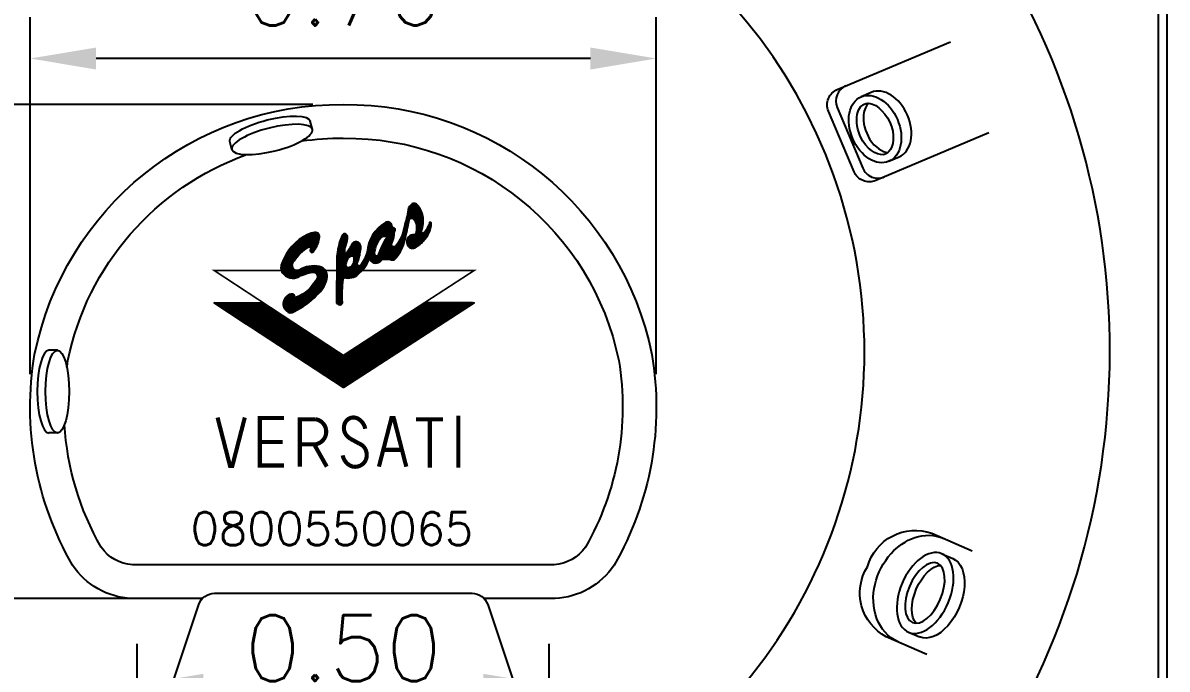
# Model space of a CAD drawing. Extents: x 2.92 to 5.63, y 0.15 to 4.3.
# Drawn here: x 3.916 to 5.305, y 2.442 to 3.227 of the extents above; entities that cross this region are included whole.
import ezdxf

# ---------------------------------------------------------------- set-up
doc = ezdxf.new("R2010")
doc.units = 0
doc.header["$MEASUREMENT"] = 0
doc.layers.get('0').update_dxf_attribs({"linetype": 'CONTINUOUS'})
doc.layers.get('DEFPOINTS').update_dxf_attribs({"linetype": 'CONTINUOUS'})
for name, color, linetype in [('COTAS', 1, 'CONTINUOUS'), ('LOGO', 7, 'CONTINUOUS'), ('SPA-ITAPARICA', 7, 'CONTINUOUS')]:
    doc.layers.add(name, color=color, linetype=linetype)
doc.styles.add('COTA', font='ROMANS.SHX', dxfattribs={"height": 0.08})
doc.dimstyles.new('COTA', dxfattribs={"dimtxt": 0.04, "dimasz": 0.08, "dimexe": 0.05, "dimexo": 0.04, "dimgap": 0.04, "dimtad": 1, "dimzin": 0, "dimtxsty": 'COTA', "dimcen": 0.05, "dimclrd": 256, "dimclre": 256, "dimclrt": 7, "dimaunit": 1, "dimazin": 3, "dimtfac": 1, "dimtix": 1, "dimtofl": 0, "dimtmove": 0, "dimatfit": 3, "dimtolj": 1, "dimtzin": 0})

# ---------------------------------------------------------------- blocks, each defined once
blk = doc.blocks.new('*D4')
at = {"linetype": 'BYBLOCK'}
for p, q in [((152.3097, 147.3137), (152.3097, 147.7472)), ((153.0697, 147.3137), (153.0697, 147.7472)), ((152.9897, 147.6972), (152.3897, 147.6972))]:
    blk.add_line(p, q, dxfattribs=at)
for points in [[(152.3897, 147.7105), (152.3897, 147.6838), (152.3097, 147.6972)], [(152.9897, 147.7105), (152.9897, 147.6838), (153.0697, 147.6972)]]:
    blk.add_solid(points, dxfattribs=at)
at = {"layer": 'DEFPOINTS', "color": 0, "linetype": 'BYBLOCK'}
for p in [(152.3097, 147.6972), (152.3097, 147.2737), (153.0697, 147.2737)]:
    blk.add_point(p, dxfattribs=at)
at = {"color": 7, "linetype": 'BYBLOCK', "insert": (152.6897, 147.7772), "char_height": 0.08, "attachment_point": 5, "style": 'COTA'}
blk.add_mtext('\\A1;0.76', dxfattribs=at)
blk = doc.blocks.new('*D3')
at = {"linetype": 'BYBLOCK'}
for p, q in [((152.6529, 147.6414), (152.1886, 147.6414)), ((152.2386, 147.1213), (152.2386, 147.5614)), ((152.4787, 147.0413), (152.1886, 147.0413))]:
    blk.add_line(p, q, dxfattribs=at)
for points in [[(152.2253, 147.5614), (152.2519, 147.5614), (152.2386, 147.6414)], [(152.2253, 147.1213), (152.2519, 147.1213), (152.2386, 147.0413)]]:
    blk.add_solid(points, dxfattribs=at)
at = {"layer": 'DEFPOINTS', "color": 0, "linetype": 'BYBLOCK'}
for p in [(152.2386, 147.6414), (152.6929, 147.6414), (152.5187, 147.0413)]:
    blk.add_point(p, dxfattribs=at)
at = {"color": 7, "linetype": 'BYBLOCK', "insert": (152.1586, 147.3413), "char_height": 0.08, "attachment_point": 5, "rotation": 90, "style": 'COTA'}
blk.add_mtext('\\A1;0.60', dxfattribs=at)
blk = doc.blocks.new('*D1')
at = {"linetype": 'BYBLOCK'}
for p, q in [((152.4397, 146.8372), (152.4397, 146.9865)), ((152.9397, 146.8372), (152.9397, 146.9865)), ((152.5197, 146.9365), (152.5597, 146.9365)), ((152.8597, 146.9365), (152.8197, 146.9365))]:
    blk.add_line(p, q, dxfattribs=at)
for points in [[(152.5197, 146.9499), (152.5197, 146.9232), (152.4397, 146.9365)], [(152.8597, 146.9499), (152.8597, 146.9232), (152.9397, 146.9365)]]:
    blk.add_solid(points, dxfattribs=at)
at = {"layer": 'DEFPOINTS', "color": 0, "linetype": 'BYBLOCK'}
for p in [(152.9397, 146.9365), (152.4397, 146.7972), (152.9397, 146.7972)]:
    blk.add_point(p, dxfattribs=at)
at = {"color": 7, "linetype": 'BYBLOCK', "insert": (152.6897, 146.9811), "char_height": 0.08, "attachment_point": 5, "style": 'COTA'}
blk.add_mtext('\\A1;0.50', dxfattribs=at)
blk = doc.blocks.new('LOGO-SPA')
at = {"layer": 'LOGO'}
for p, q in [((0.0827, 0.3477), (0.0977, 0.3477)), ((0.0829, 0.3487), (0.0972, 0.3487)), ((0.0832, 0.3497), (0.0965, 0.3497)), ((0.0837, 0.3507), (0.0959, 0.3507)), ((0.0843, 0.3517), (0.0952, 0.3517)), ((0.0851, 0.3527), (0.0946, 0.3527)), ((0.0862, 0.3537), (0.0938, 0.3537)), ((0.0877, 0.3547), (0.0925, 0.3547)), ((0.0799, 0.3337), (0.0837, 0.3337)), ((0.0801, 0.3347), (0.0838, 0.3347)), ((0.0804, 0.3357), (0.0841, 0.3357)), ((0.0806, 0.3367), (0.0847, 0.3367)), ((0.0808, 0.3377), (0.1009, 0.3377)), ((0.081, 0.3387), (0.1008, 0.3387)), ((0.0813, 0.3397), (0.1006, 0.3397)), ((0.0815, 0.3407), (0.1004, 0.3407)), ((0.0817, 0.3417), (0.1001, 0.3417)), ((0.0818, 0.3427), (0.0998, 0.3427)), ((0.082, 0.3437), (0.0995, 0.3437)), ((0.0822, 0.3447), (0.0991, 0.3447)), ((0.0824, 0.3457), (0.0987, 0.3457)), ((0.0825, 0.3467), (0.0982, 0.3467)), ((0.0893, 0.3367), (0.101, 0.3367)), ((0.09, 0.3357), (0.101, 0.3357)), ((0.0907, 0.3347), (0.101, 0.3347)), ((0.0912, 0.3337), (0.101, 0.3337)), ((0.0414, 0.3197), (0.066, 0.3197)), ((0.0422, 0.3207), (0.0661, 0.3207)), ((0.0429, 0.3217), (0.0662, 0.3217)), ((0.0438, 0.3227), (0.0668, 0.3227)), ((0.0447, 0.3237), (0.0669, 0.3237)), ((0.0456, 0.3247), (0.0666, 0.3247)), ((0.0466, 0.3257), (0.0655, 0.3257)), ((0.0477, 0.3267), (0.0632, 0.3267)), ((0.0488, 0.3277), (0.0632, 0.3277)), ((0.05, 0.3287), (0.063, 0.3287)), ((0.0513, 0.3297), (0.0627, 0.3297)), ((0.0527, 0.3307), (0.0621, 0.3307)), ((0.0543, 0.3317), (0.0612, 0.3317)), ((0.0562, 0.3327), (0.0594, 0.3327)), ((0.0762, 0.3197), (0.0807, 0.3197)), ((0.0765, 0.3207), (0.0809, 0.3207)), ((0.0768, 0.3217), (0.0812, 0.3217)), ((0.0771, 0.3227), (0.0814, 0.3227)), ((0.0773, 0.3237), (0.0816, 0.3237)), ((0.0776, 0.3247), (0.0818, 0.3247)), ((0.0778, 0.3257), (0.082, 0.3257)), ((0.078, 0.3267), (0.0822, 0.3267)), ((0.0781, 0.3277), (0.0824, 0.3277)), ((0.0784, 0.3287), (0.0826, 0.3287)), ((0.0787, 0.3297), (0.0828, 0.3297)), ((0.079, 0.3307), (0.083, 0.3307)), ((0.0793, 0.3317), (0.0832, 0.3317)), ((0.0796, 0.3327), (0.0834, 0.3327)), ((0.0917, 0.3327), (0.1009, 0.3327)), ((0.092, 0.3317), (0.1008, 0.3317)), ((0.0923, 0.3207), (0.0987, 0.3207)), ((0.0923, 0.3197), (0.0984, 0.3197)), ((0.0924, 0.3307), (0.1007, 0.3307)), ((0.0925, 0.3217), (0.099, 0.3217)), ((0.0926, 0.3297), (0.1006, 0.3297)), ((0.0928, 0.3287), (0.1005, 0.3287)), ((0.0928, 0.3227), (0.0993, 0.3227)), ((0.0929, 0.3277), (0.1004, 0.3277)), ((0.0929, 0.3237), (0.0995, 0.3237)), ((0.093, 0.3267), (0.1002, 0.3267)), ((0.093, 0.3257), (0.1, 0.3257)), ((0.093, 0.3247), (0.0998, 0.3247)), ((0.1011, 0.3197), (0.1079, 0.3197)), ((0.1025, 0.3207), (0.1084, 0.3207)), ((0.1036, 0.3217), (0.1088, 0.3217)), ((0.1045, 0.3227), (0.1091, 0.3227)), ((0.1052, 0.3237), (0.1094, 0.3237)), ((0.1057, 0.3247), (0.1097, 0.3247)), ((0.1061, 0.3257), (0.11, 0.3257)), ((0.1065, 0.3267), (0.1102, 0.3267)), ((0.1069, 0.3277), (0.1104, 0.3277)), ((0.1074, 0.3287), (0.1106, 0.3287)), ((0.1079, 0.3297), (0.1107, 0.3297)), ((0.1084, 0.3307), (0.1108, 0.3307)), ((0.1085, 0.3317), (0.1107, 0.3317)), ((-0.046, 0.3062), (-0.0432, 0.3054)), ((-0.045, 0.3069), (-0.0421, 0.3061)), ((-0.044, 0.3076), (-0.041, 0.3067)), ((-0.043, 0.3083), (-0.0397, 0.3074)), ((-0.0419, 0.309), (-0.0376, 0.3078)), ((-0.0408, 0.3097), (-0.0327, 0.3073)), ((-0.0396, 0.3103), (-0.0323, 0.3082)), ((-0.0384, 0.311), (-0.032, 0.3091)), ((-0.0372, 0.3116), (-0.0317, 0.31)), ((-0.0358, 0.3122), (-0.0314, 0.3109)), ((-0.0344, 0.3128), (-0.0311, 0.3119)), ((-0.0327, 0.3133), (-0.0309, 0.3128)), ((-0.0012, 0.3057), (0.0076, 0.3057)), ((-0.001, 0.3067), (0.0079, 0.3067)), ((-0.0007, 0.3077), (0.0082, 0.3077)), ((-0.0004, 0.3087), (0.0085, 0.3087)), ((-0.0001, 0.3097), (0.0087, 0.3097)), ((0.0003, 0.3107), (0.0088, 0.3107)), ((0.0006, 0.3117), (0.009, 0.3117)), ((0.001, 0.3127), (0.009, 0.3127)), ((0.0013, 0.3137), (0.0091, 0.3137)), ((0.0017, 0.3147), (0.0091, 0.3147)), ((0.0021, 0.3157), (0.009, 0.3157)), ((0.0026, 0.3167), (0.0086, 0.3167)), ((0.0035, 0.3177), (0.0076, 0.3177)), ((0.0146, 0.3057), (0.0243, 0.3057)), ((0.0152, 0.3067), (0.0236, 0.3067)), ((0.0161, 0.3077), (0.0227, 0.3077)), ((0.0181, 0.3087), (0.0207, 0.3087)), ((0.0345, 0.3057), (0.0442, 0.3057)), ((0.0348, 0.3067), (0.0447, 0.3067)), ((0.0352, 0.3077), (0.0453, 0.3077)), ((0.0355, 0.3087), (0.0459, 0.3087)), ((0.0359, 0.3097), (0.0465, 0.3097)), ((0.0363, 0.3107), (0.0472, 0.3107)), ((0.0367, 0.3117), (0.048, 0.3117)), ((0.0372, 0.3127), (0.0488, 0.3127)), ((0.0377, 0.3137), (0.0497, 0.3137)), ((0.0382, 0.3147), (0.0507, 0.3147)), ((0.0388, 0.3157), (0.0655, 0.3157)), ((0.0394, 0.3167), (0.0657, 0.3167)), ((0.04, 0.3177), (0.0658, 0.3177)), ((0.0407, 0.3187), (0.066, 0.3187)), ((0.0522, 0.3057), (0.0626, 0.3057)), ((0.0527, 0.3067), (0.0627, 0.3067)), ((0.0533, 0.3077), (0.0631, 0.3077)), ((0.0538, 0.3087), (0.0635, 0.3087)), ((0.0543, 0.3097), (0.0639, 0.3097)), ((0.0549, 0.3107), (0.0643, 0.3107)), ((0.0555, 0.3117), (0.0646, 0.3117)), ((0.0561, 0.3127), (0.0649, 0.3127)), ((0.0567, 0.3137), (0.0651, 0.3137)), ((0.0569, 0.3147), (0.0653, 0.3147)), ((0.0695, 0.3057), (0.0773, 0.3057)), ((0.0702, 0.3067), (0.0777, 0.3067)), ((0.0708, 0.3077), (0.078, 0.3077)), ((0.0714, 0.3087), (0.0782, 0.3087)), ((0.0719, 0.3097), (0.0785, 0.3097)), ((0.0725, 0.3107), (0.0788, 0.3107)), ((0.073, 0.3117), (0.079, 0.3117)), ((0.0735, 0.3127), (0.0792, 0.3127)), ((0.0739, 0.3137), (0.0794, 0.3137)), ((0.0744, 0.3147), (0.0796, 0.3147)), ((0.0748, 0.3157), (0.0799, 0.3157)), ((0.0752, 0.3167), (0.0801, 0.3167)), ((0.0756, 0.3177), (0.0803, 0.3177)), ((0.0759, 0.3187), (0.0805, 0.3187)), ((0.0811, 0.3087), (0.1001, 0.3087)), ((0.0811, 0.3077), (0.0992, 0.3077)), ((0.0812, 0.3097), (0.1009, 0.3097)), ((0.0813, 0.3107), (0.1018, 0.3107)), ((0.0813, 0.3067), (0.0982, 0.3067)), ((0.0816, 0.3117), (0.1028, 0.3117)), ((0.0816, 0.3057), (0.0971, 0.3057)), ((0.082, 0.3127), (0.1036, 0.3127)), ((0.0826, 0.3137), (0.1044, 0.3137)), ((0.0834, 0.3147), (0.1051, 0.3147)), ((0.0845, 0.3157), (0.1057, 0.3157)), ((0.0862, 0.3167), (0.1064, 0.3167)), ((0.0912, 0.3177), (0.1069, 0.3177)), ((0.092, 0.3187), (0.1074, 0.3187)), ((-0.0592, 0.2921), (-0.0581, 0.2917)), ((-0.0587, 0.2929), (-0.0574, 0.2925)), ((-0.0581, 0.2937), (-0.0568, 0.2934)), ((-0.0575, 0.2946), (-0.0561, 0.2942)), ((-0.0569, 0.2954), (-0.0554, 0.295)), ((-0.0563, 0.2962), (-0.0547, 0.2958)), ((-0.0556, 0.297), (-0.054, 0.2965)), ((-0.0549, 0.2978), (-0.0532, 0.2973)), ((-0.0543, 0.2986), (-0.0525, 0.2981)), ((-0.0535, 0.2994), (-0.0517, 0.2989)), ((-0.0528, 0.3002), (-0.0508, 0.2996)), ((-0.052, 0.301), (-0.05, 0.3004)), ((-0.0513, 0.3017), (-0.0491, 0.3011)), ((-0.0505, 0.3025), (-0.0482, 0.3018)), ((-0.0496, 0.3033), (-0.0473, 0.3026)), ((-0.0488, 0.304), (-0.0463, 0.3033)), ((-0.0479, 0.3047), (-0.0453, 0.304)), ((-0.047, 0.3055), (-0.0443, 0.3047)), ((-0.0037, 0.2927), (0.0238, 0.2927)), ((-0.0035, 0.2937), (0.024, 0.2937)), ((-0.0034, 0.2947), (0.0058, 0.2947)), ((-0.0033, 0.2957), (0.0057, 0.2957)), ((-0.0031, 0.2967), (0.0057, 0.2967)), ((-0.003, 0.2977), (0.0057, 0.2977)), ((-0.0028, 0.2987), (0.0058, 0.2987)), ((-0.0026, 0.2997), (0.0059, 0.2997)), ((-0.0024, 0.3007), (0.0061, 0.3007)), ((-0.0022, 0.3017), (0.0063, 0.3017)), ((-0.002, 0.3027), (0.0065, 0.3027)), ((-0.0017, 0.3037), (0.0068, 0.3037)), ((-0.0015, 0.3047), (0.0072, 0.3047)), ((0.0075, 0.2947), (0.0242, 0.2947)), ((0.0081, 0.2957), (0.0243, 0.2957)), ((0.0089, 0.2967), (0.0245, 0.2967)), ((0.0096, 0.2977), (0.0246, 0.2977)), ((0.0104, 0.2987), (0.0247, 0.2987)), ((0.011, 0.2997), (0.0251, 0.2997)), ((0.0117, 0.3007), (0.0253, 0.3007)), ((0.0123, 0.3017), (0.0253, 0.3017)), ((0.0129, 0.3027), (0.0253, 0.3027)), ((0.0135, 0.3037), (0.0251, 0.3037)), ((0.014, 0.3047), (0.0248, 0.3047)), ((0.0317, 0.2927), (0.0422, 0.2927)), ((0.032, 0.2937), (0.0417, 0.2937)), ((0.0323, 0.2947), (0.0416, 0.2947)), ((0.0326, 0.2957), (0.0416, 0.2957)), ((0.0328, 0.2967), (0.0417, 0.2967)), ((0.0329, 0.2977), (0.0418, 0.2977)), ((0.033, 0.2987), (0.042, 0.2987)), ((0.0332, 0.2997), (0.0422, 0.2997)), ((0.0333, 0.3007), (0.0425, 0.3007)), ((0.0335, 0.3017), (0.0427, 0.3017)), ((0.0337, 0.3027), (0.043, 0.3027)), ((0.034, 0.3037), (0.0434, 0.3037)), ((0.0342, 0.3047), (0.0438, 0.3047)), ((0.0466, 0.2927), (0.0705, 0.2927)), ((0.0472, 0.2937), (0.0712, 0.2937)), ((0.0475, 0.2947), (0.0719, 0.2947)), ((0.0479, 0.2957), (0.0725, 0.2957)), ((0.0483, 0.2967), (0.0731, 0.2967)), ((0.0487, 0.2977), (0.0737, 0.2977)), ((0.0491, 0.2987), (0.0743, 0.2987)), ((0.0495, 0.2997), (0.0748, 0.2997)), ((0.0499, 0.3007), (0.0753, 0.3007)), ((0.0503, 0.3017), (0.0757, 0.3017)), ((0.0508, 0.3027), (0.0762, 0.3027)), ((0.0513, 0.3037), (0.0633, 0.3037)), ((0.0517, 0.3047), (0.0627, 0.3047)), ((0.0681, 0.3037), (0.0766, 0.3037)), ((0.0689, 0.3047), (0.077, 0.3047)), ((0.082, 0.3047), (0.0959, 0.3047)), ((0.0826, 0.3037), (0.0945, 0.3037)), ((0.0835, 0.3027), (0.0929, 0.3027)), ((0.085, 0.3017), (0.0911, 0.3017)), ((-0.0659, 0.278), (-0.0635, 0.2773)), ((-0.0656, 0.2789), (-0.0636, 0.2784)), ((-0.0652, 0.2798), (-0.0637, 0.2794)), ((-0.0649, 0.2807), (-0.0637, 0.2804)), ((-0.0645, 0.2816), (-0.0636, 0.2814)), ((-0.0642, 0.2825), (-0.0635, 0.2823)), ((-0.0638, 0.2834), (-0.0633, 0.2832)), ((-0.0634, 0.2843), (-0.063, 0.2842)), ((-0.063, 0.2852), (-0.0626, 0.2851)), ((-0.0626, 0.2861), (-0.0622, 0.2859)), ((-0.0622, 0.2869), (-0.0617, 0.2868)), ((-0.0617, 0.2878), (-0.0611, 0.2876)), ((-0.0613, 0.2887), (-0.0605, 0.2884)), ((-0.0608, 0.2895), (-0.0599, 0.2893)), ((-0.0603, 0.2904), (-0.0593, 0.2901)), ((-0.0598, 0.2912), (-0.0587, 0.2909)), ((-0.0041, 0.2867), (0.0083, 0.2867)), ((-0.0041, 0.2857), (0.0078, 0.2857)), ((-0.0041, 0.2847), (0.0075, 0.2847)), ((-0.0041, 0.2837), (0.0073, 0.2837)), ((-0.0041, 0.2827), (0.0071, 0.2827)), ((-0.0041, 0.2817), (0.0068, 0.2817)), ((-0.0041, 0.2807), (0.0067, 0.2807)), ((-0.0041, 0.2797), (0.007, 0.2797)), ((-0.0041, 0.2787), (0.0075, 0.2787)), ((-0.004, 0.2887), (0.0096, 0.2887)), ((-0.004, 0.2877), (0.0088, 0.2877)), ((-0.0039, 0.2897), (0.0104, 0.2897)), ((-0.0038, 0.2917), (0.0236, 0.2917)), ((-0.0038, 0.2907), (0.0116, 0.2907)), ((0.0133, 0.2787), (0.0306, 0.2787)), ((0.0146, 0.2797), (0.0312, 0.2797)), ((0.0155, 0.2807), (0.0209, 0.2807)), ((0.0161, 0.2817), (0.0206, 0.2817)), ((0.0165, 0.2827), (0.0207, 0.2827)), ((0.0168, 0.2907), (0.0234, 0.2907)), ((0.0168, 0.2837), (0.0211, 0.2837)), ((0.017, 0.2847), (0.0215, 0.2847)), ((0.0171, 0.2897), (0.0231, 0.2897)), ((0.0171, 0.2857), (0.0218, 0.2857)), ((0.0172, 0.2887), (0.0228, 0.2887)), ((0.0172, 0.2877), (0.0225, 0.2877)), ((0.0172, 0.2867), (0.0222, 0.2867)), ((0.0252, 0.2807), (0.0318, 0.2807)), ((0.026, 0.2817), (0.0324, 0.2817)), ((0.0267, 0.2827), (0.0328, 0.2827)), ((0.0273, 0.2837), (0.0333, 0.2837)), ((0.0279, 0.2847), (0.0337, 0.2847)), ((0.0285, 0.2857), (0.0341, 0.2857)), ((0.0291, 0.2867), (0.0344, 0.2867)), ((0.0296, 0.2877), (0.0666, 0.2877)), ((0.0301, 0.2887), (0.0676, 0.2887)), ((0.0305, 0.2897), (0.0681, 0.2897)), ((0.0309, 0.2907), (0.0689, 0.2907)), ((0.0313, 0.2917), (0.0697, 0.2917)), ((0.0364, 0.2867), (0.0509, 0.2867)), ((0.0372, 0.2857), (0.0498, 0.2857)), ((0.0383, 0.2847), (0.0485, 0.2847)), ((0.04, 0.2837), (0.0468, 0.2837)), ((-0.066, 0.2771), (-0.0632, 0.2762)), ((-0.066, 0.2761), (-0.0629, 0.2751)), ((-0.0658, 0.275), (-0.0624, 0.274)), ((-0.0653, 0.2738), (-0.0617, 0.2728)), ((-0.0641, 0.2725), (-0.0608, 0.2715)), ((-0.061, 0.2706), (-0.0594, 0.2701)), ((-0.0269, 0.2746), (-0.0267, 0.2746)), ((-0.0256, 0.2736), (-0.0235, 0.2736)), ((-0.0247, 0.2726), (-0.0221, 0.2726)), ((-0.024, 0.2716), (-0.0212, 0.2716)), ((-0.0235, 0.2706), (-0.0206, 0.2706)), ((-0.0231, 0.2696), (-0.0201, 0.2696)), ((-0.0228, 0.2686), (-0.0198, 0.2686)), ((-0.0226, 0.2676), (-0.0197, 0.2676)), ((-0.0226, 0.2646), (-0.0201, 0.2646)), ((-0.0225, 0.2666), (-0.0197, 0.2666)), ((-0.0225, 0.2656), (-0.0198, 0.2656)), ((-0.0041, 0.2777), (0.0299, 0.2777)), ((-0.0041, 0.2767), (0.0292, 0.2767)), ((-0.0041, 0.2757), (0.0284, 0.2757)), ((-0.0041, 0.2747), (0.0275, 0.2747)), ((-0.0041, 0.2737), (0.0265, 0.2737)), ((-0.0041, 0.2727), (0.0255, 0.2727)), ((-0.0041, 0.2717), (0.0243, 0.2717)), ((-0.0041, 0.2707), (0.0232, 0.2707)), ((-0.0041, 0.2697), (0.0223, 0.2697)), ((-0.0041, 0.2687), (0.0212, 0.2687)), ((-0.0041, 0.2677), (0.0198, 0.2677)), ((-0.0041, 0.2667), (0.0181, 0.2667)), ((-0.0041, 0.2657), (0.0158, 0.2657)), ((-0.0041, 0.2647), (0.0044, 0.2647)), ((-0.0316, 0.2506), (-0.0275, 0.2506)), ((-0.0307, 0.2516), (-0.0267, 0.2516)), ((-0.0299, 0.2526), (-0.0259, 0.2526)), ((-0.0291, 0.2536), (-0.0251, 0.2536)), ((-0.0284, 0.2546), (-0.0244, 0.2546)), ((-0.0276, 0.2556), (-0.0238, 0.2556)), ((-0.0269, 0.2566), (-0.0232, 0.2566)), ((-0.0263, 0.2576), (-0.0227, 0.2576)), ((-0.0257, 0.2586), (-0.0222, 0.2586)), ((-0.0251, 0.2596), (-0.0217, 0.2596)), ((-0.0245, 0.2606), (-0.0213, 0.2606)), ((-0.024, 0.2616), (-0.021, 0.2616)), ((-0.0235, 0.2626), (-0.0206, 0.2626)), ((-0.023, 0.2636), (-0.0203, 0.2636)), ((-0.0042, 0.2567), (0.0031, 0.2567)), ((-0.0042, 0.2557), (0.003, 0.2557)), ((-0.0042, 0.2547), (0.0029, 0.2547)), ((-0.0042, 0.2537), (0.0029, 0.2537)), ((-0.0042, 0.2527), (0.0028, 0.2527)), ((-0.0042, 0.2517), (0.0027, 0.2517)), ((-0.0042, 0.2507), (0.0027, 0.2507)), ((-0.0041, 0.2637), (0.0038, 0.2637)), ((-0.0041, 0.2627), (0.0036, 0.2627)), ((-0.0041, 0.2617), (0.0035, 0.2617)), ((-0.0041, 0.2607), (0.0034, 0.2607)), ((-0.0041, 0.2597), (0.0033, 0.2597)), ((-0.0041, 0.2587), (0.0032, 0.2587)), ((-0.0041, 0.2577), (0.0031, 0.2577)), ((-0.0634, 0.2369), (-0.0559, 0.2368)), ((-0.0627, 0.2379), (-0.0577, 0.2378)), ((-0.0619, 0.2389), (-0.0586, 0.2389)), ((-0.0605, 0.2399), (-0.0592, 0.2399)), ((-0.0523, 0.2368), (-0.0427, 0.2367)), ((-0.0498, 0.2378), (-0.0414, 0.2377)), ((-0.0476, 0.2388), (-0.0401, 0.2387)), ((-0.0456, 0.2398), (-0.0389, 0.2397)), ((-0.0439, 0.2407), (-0.0378, 0.2407)), ((-0.0422, 0.2417), (-0.0367, 0.2417)), ((-0.0407, 0.2427), (-0.0356, 0.2427)), ((-0.0393, 0.2437), (-0.0346, 0.2437)), ((-0.038, 0.2447), (-0.0336, 0.2447)), ((-0.0368, 0.2457), (-0.0327, 0.2457)), ((-0.0356, 0.2467), (-0.0318, 0.2467)), ((-0.0346, 0.2477), (-0.0307, 0.2476)), ((-0.0335, 0.2487), (-0.0296, 0.2486)), ((-0.0325, 0.2497), (-0.0285, 0.2496)), ((-0.0044, 0.2407), (0.0026, 0.2407)), ((-0.0044, 0.2397), (0.0026, 0.2397)), ((-0.0044, 0.2387), (0.0026, 0.2387)), ((-0.0044, 0.2377), (0.0027, 0.2377)), ((-0.0044, 0.2367), (0.0027, 0.2367)), ((-0.0043, 0.2477), (0.0026, 0.2477)), ((-0.0043, 0.2467), (0.0026, 0.2467)), ((-0.0043, 0.2457), (0.0026, 0.2457)), ((-0.0043, 0.2447), (0.0026, 0.2447)), ((-0.0043, 0.2437), (0.0026, 0.2437)), ((-0.0043, 0.2427), (0.0026, 0.2427)), ((-0.0043, 0.2417), (0.0026, 0.2417)), ((-0.0042, 0.2497), (0.0027, 0.2497)), ((-0.0042, 0.2487), (0.0026, 0.2487)), ((-0.0642, 0.2339), (-0.047, 0.2338)), ((-0.0642, 0.2329), (-0.0486, 0.2328)), ((-0.064, 0.2349), (-0.0455, 0.2348)), ((-0.064, 0.2319), (-0.0502, 0.2318)), ((-0.0638, 0.2359), (-0.044, 0.2357)), ((-0.0637, 0.2309), (-0.052, 0.2308)), ((-0.0632, 0.2299), (-0.0539, 0.2298)), ((-0.0625, 0.2289), (-0.056, 0.2288)), ((-0.0616, 0.2279), (-0.058, 0.2278)), ((-0.0044, 0.2357), (0.0027, 0.2357)), ((-0.004, 0.2347), (0.0027, 0.2347)), ((-0.0034, 0.2337), (0.0023, 0.2337)), ((-0.002, 0.2327), (0.0012, 0.2327))]:
    blk.add_line(p, q, dxfattribs=at)
for points in [[(0.0661, 0.3216, 0.727378), (0.0643, 0.3258, -0.469018), (0.0631, 0.327, 0.613485), (0.055, 0.3321, 0.243521), (0.0328, 0.2961, -0.104715), (0.0247, 0.2799, -0.779243), (0.0208, 0.2829, 0.081789), (0.0247, 0.2985, 0.303549), (0.0232, 0.3072, 0.515712), (0.0148, 0.306, -0.049577), (0.0076, 0.2949, -0.933155), (0.0058, 0.2949, -0.099103), (0.007, 0.3042, 0.118143), (0.0091, 0.3156, 0.672668), (0.0025, 0.3165, 0.103339), (-0.0041, 0.2823, -0.006334), (-0.0044, 0.2365, 0.425765), (-0.0002, 0.2323, 0.372026), (0.0028, 0.235, -0.040509), (0.0037, 0.2632, -0.56318), (0.0076, 0.265, 0.265367), (0.0235, 0.271, 0.177196), (0.0352, 0.2895, 0.569602), (0.049, 0.2851, 0.154183), (0.0577, 0.2974, 0.263932), (0.0604, 0.2881, 0.545347), (0.0682, 0.2899, 0.121867), (0.0787, 0.3106, 0.005542), (0.0838, 0.3346, -0.709718), (0.0895, 0.3364, -0.241829), (0.0922, 0.3205, -0.51419), (0.0895, 0.3172, 0.226472), (0.0835, 0.3148, 0.287367), (0.0817, 0.3052, 0.439155), (0.091, 0.3016, 0.113867), (0.1009, 0.3097, 0.183689), (0.1108, 0.331, 1.218479), (0.1084, 0.3307, 0.022724), (0.1063, 0.3262, -0.265537), (0.0979, 0.3184, 0.101888), (0.1009, 0.3379, 0.130246), (0.0949, 0.352, 0.445595), (0.0877, 0.3547, 0.241653), (0.0826, 0.3475, -0.04029), (0.0781, 0.3276, -0.119047), (0.0679, 0.3034, -0.825358), (0.0628, 0.307, 0.101586)], [(-0.0273, 0.2656, -0.199378), (-0.054, 0.241, -0.637752), (-0.0555, 0.2425, 0.5729), (-0.0578, 0.2453, 0.665509), (-0.0651, 0.2248, 0.39201), (-0.0558, 0.2242, 0.107078), (-0.0285, 0.244, 0.164526), (-0.0162, 0.2632, 0.451027), (-0.0252, 0.2788, 0.193714), (-0.0495, 0.2743, -0.323872), (-0.0558, 0.2752, -0.424325), (-0.0558, 0.2857, -0.120385), (-0.0381, 0.3024, -0.819668), (-0.0357, 0.2994, 1.059423), (-0.0327, 0.2967, 0.12098), (-0.0252, 0.3129, 0.569153), (-0.0309, 0.3201, 0.077005), (-0.039, 0.3177, 0.2031), (-0.0706, 0.2823, 0.32805), (-0.0684, 0.2694, 0.3621), (-0.0474, 0.2677, -0.063783), (-0.0339, 0.2719, -0.502068)], [(-0.0266, 0.2654, -0.19997), (-0.0537, 0.2403, -0.637752), (-0.0561, 0.2428, 0.581322), (-0.0577, 0.2446, 0.667721), (-0.0646, 0.2253, 0.397647), (-0.0561, 0.2248, 0.107586), (-0.029, 0.2445, 0.165177), (-0.0169, 0.2634, 0.451779), (-0.0253, 0.2781, 0.193938), (-0.0491, 0.2737, -0.325222), (-0.0563, 0.2747, -0.421224), (-0.0563, 0.2861, -0.120058), (-0.0384, 0.3031, -0.828301), (-0.0352, 0.299, 1.070379), (-0.0332, 0.2972, 0.121419), (-0.0259, 0.3131, 0.573428), (-0.0308, 0.3194, 0.077005), (-0.0387, 0.3171, 0.203321), (-0.0699, 0.282, 0.329382), (-0.0679, 0.2699, 0.363333), (-0.0478, 0.2684, -0.064097), (-0.034, 0.2726, -0.507708)], [(-0.0256, 0.2651, -0.200715), (-0.0534, 0.2394, -0.637752), (-0.0571, 0.2431, 0.623695), (-0.0576, 0.2436, 0.672264), (-0.0639, 0.226, 0.407488), (-0.0567, 0.2257, 0.108338), (-0.0297, 0.2453, 0.166126), (-0.0178, 0.2637, 0.452961), (-0.0255, 0.2771, 0.194238), (-0.0486, 0.2728, -0.326764), (-0.057, 0.274, -0.417602), (-0.0571, 0.2867, -0.119631), (-0.0389, 0.3039, -0.838367), (-0.0345, 0.2983, 1.120116), (-0.034, 0.2978, 0.12211), (-0.0268, 0.3134, 0.581449), (-0.0307, 0.3184, 0.077005), (-0.0383, 0.3162, 0.203646), (-0.069, 0.2816, 0.331487), (-0.0673, 0.2706, 0.365173), (-0.0483, 0.2692, -0.064534), (-0.0342, 0.2736, -0.514079)], [(-0.0327, 0.3009, 0.099813), (-0.0276, 0.3136, 0.590613), (-0.0305, 0.3177, 0.077005), (-0.0379, 0.3155, 0.203919), (-0.0683, 0.2813, 0.333394), (-0.0667, 0.2711, 0.366734), (-0.0487, 0.2699, -0.064877), (-0.0343, 0.2743, -0.518201), (-0.0249, 0.2649, -0.201247), (-0.0531, 0.2387, -0.582728), (-0.058, 0.2428, 0.656931), (-0.0633, 0.2266, 0.417615), (-0.0571, 0.2263, 0.108973), (-0.0302, 0.2458, 0.166911), (-0.0186, 0.2639, 0.454023), (-0.0257, 0.2763, 0.194468), (-0.0482, 0.2721, -0.327776), (-0.0575, 0.2734, -0.415192), (-0.0577, 0.2872, -0.119318), (-0.0393, 0.3046, -0.55581), (-0.0327, 0.3009, -0.55581)], [(-0.0325, 0.302, 0.092371), (-0.028, 0.3138, 0.597183), (-0.0305, 0.3173, 0.077005), (-0.0377, 0.3151, 0.20407), (-0.0679, 0.2811, 0.334509), (-0.0664, 0.2714, 0.367602), (-0.0489, 0.2702, -0.065058), (-0.0344, 0.2747, -0.520132), (-0.0245, 0.2648, -0.201512), (-0.053, 0.2383, -0.53867), (-0.0584, 0.2423, 0.637733), (-0.063, 0.2269, 0.424194), (-0.0573, 0.2267, 0.109326), (-0.0305, 0.2461, 0.16734), (-0.019, 0.264, 0.45464), (-0.0258, 0.276, 0.194588), (-0.048, 0.2718, -0.328255), (-0.0578, 0.2731, -0.414045), (-0.058, 0.2875, -0.11916), (-0.0395, 0.305, -0.482283)], [(-0.0324, 0.303, 0.085954), (-0.0284, 0.3139, 0.606908), (-0.0304, 0.3168, 0.077005), (-0.0376, 0.3147, 0.204244), (-0.0675, 0.281, 0.335863), (-0.0661, 0.2717, 0.368617), (-0.0491, 0.2706, -0.065262), (-0.0344, 0.2752, -0.522126), (-0.0241, 0.2646, -0.201796), (-0.0528, 0.2379, -0.498907), (-0.0589, 0.2418, 0.617317), (-0.0627, 0.2272, 0.432972), (-0.0576, 0.227, 0.109741), (-0.0308, 0.2464, 0.167834), (-0.0194, 0.2641, 0.455385), (-0.0258, 0.2755, 0.194721), (-0.0478, 0.2714, -0.328754), (-0.0581, 0.2728, -0.412849), (-0.0584, 0.2878, -0.118989), (-0.0397, 0.3054, -0.426685)], [(-0.0534, 0.2695, -0.155849), (-0.0587, 0.2721, -0.410608), (-0.0591, 0.2884, -0.118649), (-0.0401, 0.3062, -0.349626), (-0.0325, 0.3048, 0.075612), (-0.0293, 0.3142, 0.645853), (-0.0303, 0.3159, 0.077005), (-0.0372, 0.3139, 0.204631), (-0.0667, 0.2806, 0.339125), (-0.0655, 0.2724, 0.272603), (-0.0534, 0.2695)], [(-0.0558, 0.2696, -0.097762), (-0.0591, 0.2717, -0.409457), (-0.0595, 0.2887, -0.118465), (-0.0404, 0.3067, -0.317937), (-0.0326, 0.3057, 0.070925), (-0.0298, 0.3145, 0.710967), (-0.0302, 0.3154, 0.077005), (-0.0369, 0.3134, 0.204869), (-0.0662, 0.2804, 0.341329), (-0.0651, 0.2728, 0.221931)], [(-0.0576, 0.27, -0.053368), (-0.0594, 0.2714, -0.408534), (-0.0599, 0.289, -0.118311), (-0.0406, 0.3071, -0.295063), (-0.0328, 0.3065, 0.068174), (-0.0302, 0.3148, 1.428712), (-0.0302, 0.3149, 0.077005), (-0.0367, 0.313, 0.205084), (-0.0657, 0.2802, 0.343473), (-0.0648, 0.2731, 0.179866)], [(-0.0594, 0.2707, -0.011737), (-0.0598, 0.2711, -0.407665), (-0.0603, 0.2893, -0.118162), (-0.0408, 0.3075, -0.275154), (-0.033, 0.3072, 0.059736), (-0.0307, 0.3143, 0.069654), (-0.0365, 0.3125, 0.205311), (-0.0653, 0.28, 0.345903), (-0.0645, 0.2735, 0.13737)], [(-0.0594, 0.2701, -0.011737), (-0.0598, 0.2704, -0.407665), (-0.0603, 0.2886, -0.118162), (-0.0408, 0.3068, -0.275154), (-0.033, 0.3065, 0.059736), (-0.0307, 0.3137, 0.069654), (-0.0365, 0.3119, 0.205311), (-0.0653, 0.2794, 0.345903), (-0.0645, 0.2728, 0.13737)], [(0.0568, 0.3139, 0.731097), (0.0529, 0.3166, 0.222888), (0.0415, 0.2944, 0.85093), (0.0472, 0.2938, -0.057618)], [(0.0164, 0.2823, 0.126585), (0.017, 0.2899, 0.511781), (0.0135, 0.2918, 0.264487), (0.0071, 0.2825, 0.439654), (0.0091, 0.2775, 0.320479), (0.0164, 0.2823, 0.320479)], [(-0.0307, 0.2756, -0.40094), (-0.0236, 0.2645, -0.202114), (-0.0526, 0.2374, -0.460904), (-0.0593, 0.2411, 0.594202), (-0.0624, 0.2276, 0.445862), (-0.0579, 0.2275, 0.110255), (-0.0311, 0.2468, 0.168429), (-0.0199, 0.2643, 0.456338), (-0.0259, 0.275, 0.040844), (-0.0307, 0.2756, 0.040844)], [(-0.0273, 0.2746, -0.302137), (-0.023, 0.2643, -0.202442), (-0.0525, 0.2369, -0.426645), (-0.0597, 0.2404, 0.569412), (-0.0619, 0.228, 0.464748), (-0.0582, 0.228, 0.110857), (-0.0315, 0.2472, 0.169099), (-0.0204, 0.2644, 0.457488), (-0.0261, 0.2744, 0.010564)], [(-0.0269, 0.2746, -0.302137), (-0.0227, 0.2643, -0.202442), (-0.0521, 0.2369, -0.426645), (-0.0594, 0.2404, 0.569412), (-0.0616, 0.228, 0.464748), (-0.0579, 0.228, 0.110857), (-0.0312, 0.2472, 0.169099), (-0.0201, 0.2644, 0.457488), (-0.0257, 0.2744, 0.010564)]]:
    blk.add_lwpolyline(points, format="xyb", close=True, dxfattribs=at)
blk.add_lwpolyline([(-0.0475, 0.2709, -0.329293), (-0.0585, 0.2724, -0.411556), (-0.0588, 0.2881, -0.118796), (-0.0399, 0.3058, -0.379161), (-0.0324, 0.3041, 0.079789), (-0.0289, 0.3141, 0.623846), (-0.0304, 0.3163, 0.077005), (-0.0373, 0.3142, 0.204457), (-0.067, 0.2808, 0.337608), (-0.0658, 0.2721, 0.369863), (-0.0494, 0.2711, -0.065501), (-0.0345, 0.2757)], format="xyb", dxfattribs=at)
at = {"layer": 'LOGO', "const_width": 0.002}
blk.add_lwpolyline([(0.1629, 0.274), (0.004, 0.1709), (-0.1529, 0.274)], close=True, dxfattribs=at)
at = {"layer": 'LOGO', "color": 160, "const_width": 0.03}
blk.add_lwpolyline([(-0.1049, 0.2218), (0.004, 0.1503), (0.1133, 0.2212)], dxfattribs=at)
at = {"layer": 'LOGO', "color": 160}
for points in [[(-0.1135, 0.2089), (-0.1529, 0.2348), (-0.0965, 0.2348)], [(-0.0965, 0.2348), (0.004, 0.1688), (0.1057, 0.2348), (0.1629, 0.2348), (0.004, 0.1317), (-0.1529, 0.2348)], [(-0.1136, 0.2095), (-0.1514, 0.2344), (-0.0973, 0.2344)], [(-0.1138, 0.2103), (-0.1496, 0.2338), (-0.0983, 0.2338)], [(-0.1139, 0.2109), (-0.148, 0.2334), (-0.0992, 0.2334)], [(-0.1141, 0.2118), (-0.146, 0.2327), (-0.1003, 0.2327)], [(-0.1142, 0.2125), (-0.1444, 0.2323), (-0.1012, 0.2323)], [(-0.1144, 0.2131), (-0.1427, 0.2318), (-0.1021, 0.2318)], [(-0.1145, 0.2135), (-0.1417, 0.2315), (-0.1027, 0.2315)], [(-0.1146, 0.2144), (-0.1397, 0.2309), (-0.1038, 0.2309)], [(-0.1147, 0.2146), (-0.1391, 0.2307), (-0.1041, 0.2307)], [(-0.1147, 0.2149), (-0.1384, 0.2305), (-0.1045, 0.2305)], [(-0.1149, 0.2156), (-0.1368, 0.23), (-0.1054, 0.23)], [(-0.1151, 0.2165), (-0.1346, 0.2293), (-0.1066, 0.2293)], [(-0.1152, 0.2173), (-0.1326, 0.2288), (-0.1077, 0.2288)], [(-0.1154, 0.2182), (-0.1304, 0.2281), (-0.1089, 0.2281)], [(-0.1156, 0.219), (-0.1285, 0.2275), (-0.11, 0.2275)], [(-0.1157, 0.2198), (-0.1266, 0.227), (-0.1111, 0.227)], [(-0.1159, 0.2207), (-0.1244, 0.2263), (-0.1123, 0.2263)], [(-0.1161, 0.2215), (-0.1225, 0.2257), (-0.1134, 0.2257)], [(-0.1163, 0.2223), (-0.1205, 0.2251), (-0.1144, 0.2251)], [(-0.1164, 0.2231), (-0.1186, 0.2246), (-0.1155, 0.2246)], [(-0.1165, 0.2236), (-0.1175, 0.2242), (-0.1161, 0.2242)], [(0.1214, 0.2089), (0.1609, 0.2348), (0.1044, 0.2348)], [(0.1216, 0.2095), (0.1593, 0.2344), (0.1052, 0.2344)], [(0.1217, 0.2103), (0.1576, 0.2338), (0.1062, 0.2338)], [(0.1219, 0.2109), (0.156, 0.2334), (0.1071, 0.2334)], [(0.122, 0.2118), (0.1539, 0.2327), (0.1083, 0.2327)], [(0.1222, 0.2125), (0.1523, 0.2323), (0.1091, 0.2323)], [(0.1223, 0.2131), (0.1507, 0.2318), (0.11, 0.2318)], [(0.1224, 0.2135), (0.1497, 0.2315), (0.1106, 0.2315)], [(0.1226, 0.2144), (0.1476, 0.2309), (0.1117, 0.2309)], [(0.1226, 0.2146), (0.147, 0.2307), (0.1121, 0.2307)], [(0.1227, 0.2149), (0.1463, 0.2305), (0.1125, 0.2305)], [(0.1228, 0.2156), (0.1448, 0.23), (0.1133, 0.23)], [(0.123, 0.2165), (0.1425, 0.2293), (0.1146, 0.2293)], [(0.1232, 0.2173), (0.1406, 0.2288), (0.1156, 0.2288)], [(0.1234, 0.2182), (0.1384, 0.2281), (0.1169, 0.2281)], [(0.1235, 0.219), (0.1365, 0.2275), (0.1179, 0.2275)], [(0.1237, 0.2198), (0.1345, 0.227), (0.119, 0.227)], [(0.1239, 0.2207), (0.1323, 0.2263), (0.1202, 0.2263)], [(0.124, 0.2215), (0.1304, 0.2257), (0.1213, 0.2257)], [(0.1242, 0.2223), (0.1285, 0.2251), (0.1224, 0.2251)], [(0.1244, 0.2231), (0.1266, 0.2246), (0.1234, 0.2246)], [(0.1245, 0.2236), (0.1254, 0.2242), (0.1241, 0.2242)]]:
    blk.add_lwpolyline(points, close=True, dxfattribs=at)
at = {"layer": 'LOGO', "const_width": 0.005}
for points in [[(-0.1156, 0.0954), (-0.1308, 0.0364), (-0.1335, 0.0364), (-0.1487, 0.0954)], [(-0.0682, 0.0947), (-0.0974, 0.0947), (-0.0974, 0.0371), (-0.0682, 0.0371)], [(0.0804, 0.0357), (0.0652, 0.0947), (0.0624, 0.0947), (0.0472, 0.0357)], [(0.1437, 0.0975), (0.1437, 0.0343)], [(0.0923, 0.0933), (0.125, 0.0933)], [(0.109, 0.0343), (0.109, 0.0933)], [(-0.0696, 0.0656), (-0.0974, 0.0656)], [(-0.0314, 0.0628), (-0.0161, 0.0357)], [(0.0547, 0.0561), (0.0773, 0.0561)]]:
    blk.add_lwpolyline(points, dxfattribs=at)
for points in [[(0.0032, 0.0494, 0.220736), (0.0122, 0.037, 0.081564), (0.0156, 0.0358, 0.358697), (0.0315, 0.0444, 0.276942), (0.0282, 0.0606, 0.083375), (0.0232, 0.0637), (0.0127, 0.0695, -0.093666), (0.0075, 0.0742, -0.310538), (0.0068, 0.0902, -0.398821), (0.0217, 0.094, -0.220736), (0.0306, 0.0817)], [(-0.0488, 0.0628), (-0.0304, 0.0628, 0.383924), (-0.0168, 0.0781, 0.374446), (-0.0299, 0.0933), (-0.0488, 0.0933), (-0.0488, 0.0357)]]:
    blk.add_lwpolyline(points, format="xyb", dxfattribs=at)
blk = doc.blocks.new('VERS-ITAPARICA')
at = {"layer": 'SPA-ITAPARICA'}
for p, q in [((0.6376, 0.3937), (0.6254, 0.3884)), ((0.5963, 0.3754), (0.6274, 0.3017)), ((-0.0407, 0.3488), (-0.0432, 0.3586)), ((-0.1383, 0.3244), (-0.1407, 0.3342)), ((0.6714, 0.3152), (0.6592, 0.3099)), ((-0.3502, 0.0806), (-0.3604, 0.0806)), ((-0.3502, -0.0199), (-0.3604, -0.0199)), ((0.7233, -0.1666), (0.7366, -0.1722)), ((0.683, -0.2619), (0.6964, -0.2676))]:
    blk.add_line(p, q, dxfattribs=at)
blk.add_lwpolyline([(-1.0032, -0.343), (-0.4252, -0.921), (0.4189, -0.921), (0.9968, -0.343), (0.9968, 0.501), (0.4189, 1.079), (-0.4252, 1.079), (-1.0032, 0.501)], close=True, dxfattribs=at)
for points in [[(0.9864, -0.3387), (0.9864, 0.4967), (0.4145, 1.0686), (-0.4209, 1.0686), (-0.9927, 0.4967), (-0.9927, -0.3387), (-0.4209, -0.9105), (-0.272, -0.9105, 0.37267), (-0.2548, -0.8956), (-0.2464, -0.8372, -0.37267), (-0.2253, -0.819), (-0.0032, -0.819), (0.219, -0.819, -0.37267), (0.24, -0.8372), (0.2485, -0.8956, 0.37267), (0.2657, -0.9105), (0.4145, -0.9105)], [(-0.2624, 0.9726, -0.024671), (-0.2433, 0.9213, -0.617008), (-0.2501, 0.9121, -0.006967), (-0.3404, 0.8783, -0.006967), (-0.4274, 0.837, -0.617008), (-0.4388, 0.8386, -0.024767), (-0.4624, 0.8882, 0.646756), (-0.3038, -0.8015, 0.082435), (-0.2982, -0.8024), (0.2918, -0.8024, 0.082435), (0.2975, -0.8015, 0.646756), (0.4561, 0.8882, -0.024767), (0.4325, 0.8386, -0.617008), (0.4211, 0.837, -0.006967), (0.334, 0.8783, -0.006967), (0.2438, 0.9121, -0.617008), (0.237, 0.9213, -0.024671), (0.2561, 0.9726, 0.14212)], [(0.3381, -0.7261, -0.511918), (0.3191, -0.7524), (-0.3254, -0.7524, -0.511918), (-0.3444, -0.7261), (-0.1784, -0.2282, -0.322823), (-0.1594, -0.2145), (0.1531, -0.2145, -0.322823), (0.1721, -0.2282)]]:
    blk.add_lwpolyline(points, format="xyb", close=True, dxfattribs=at)
for points in [[(0.7805, 0.3446), (0.6431, 0.2866, -0.414214), (0.6169, 0.2973), (0.5858, 0.371, -0.414214), (0.5964, 0.3972), (0.7339, 0.4552)], [(-0.1742, -0.221), (-0.2603, -0.221, -0.237597), (-0.3318, -0.1804, -0.1746), (-0.3778, 0.0755, -0.358979), (-0.0032, 0.379, -0.358979), (0.3714, 0.0755, -0.1746), (0.3255, -0.1804, -0.237597), (0.2539, -0.221), (0.1678, -0.221)], [(-0.0537, 0.3347, -0.037492), (-0.0032, 0.3381, -0.358708), (0.3312, 0.068, -0.172985), (0.2907, -0.1586, -0.226986), (0.2528, -0.18), (-0.2591, -0.18, -0.226986), (-0.2971, -0.1586, -0.114946), (-0.3416, -0.0096)], [(-0.3387, 0.0601, -0.005801), (-0.3375, 0.068, -0.261476), (-0.1208, 0.3181, -0.261476)], [(0.7051, -0.289), (0.6559, -0.2674, -0.433764), (0.633, -0.1823, -0.433764), (0.7112, -0.1417), (0.7603, -0.1632)]]:
    blk.add_lwpolyline(points, format="xyb", dxfattribs=at)
for centre, radius, start, end in [((-0.0032, 0.079), 0.6326, 294.7065, 245.2935), ((0.6147, 0.3832), 0.02, 112.8806, 202.8806), ((0.6458, 0.3095), 0.02, 202.8806, 292.8806)]:
    blk.add_arc(centre, radius, start, end, dxfattribs=at)
for centre, major_axis, ratio in [((0.6423, 0.3492), (-0.0169, 0.0392), 0.690897), ((-0.3502, 0.0303), (0, -0.0503), 0.283784)]:
    blk.add_ellipse(centre, major_axis=major_axis, ratio=ratio, dxfattribs=at)
for centre, major_axis, ratio in [((0.6545, 0.3545), (-0.0169, 0.0392), 0.690897), ((-0.3604, 0.0303), (0, -0.0503), 0.283784)]:
    blk.add_ellipse(centre, major_axis=major_axis, ratio=ratio, start_param=3.141593, end_param=6.283185, dxfattribs=at)
at = {"layer": 'SPA-ITAPARICA', "extrusion": (0, 0, -1)}
for centre, major_axis, ratio, start_param, end_param in [((-0.0919, 0.3464), (0.0488, 0.0122), 0.283784, 3.141593, 6.283185), ((0.7165, -0.2199), (0.0201, 0.0477), 0.586667, 0, 3.141593), ((0.7111, -0.2176), (0.0152, 0.0359), 0.522124, 3.363755, 6.061023)]:
    blk.add_ellipse(centre, major_axis=major_axis, ratio=ratio, start_param=start_param, end_param=end_param, dxfattribs=at)
for centre, major_axis, ratio in [((-0.0895, 0.3366), (0.0488, 0.0122), 0.283784), ((0.7032, -0.2142), (0.0201, 0.0477), 0.586667), ((0.7028, -0.2141), (0.0152, 0.0359), 0.522124)]:
    blk.add_ellipse(centre, major_axis=major_axis, ratio=ratio, dxfattribs=at)
at = {"layer": 'SPA-ITAPARICA'}
for points, knots in [([(0.6292, 0.3796), (0.6249, 0.3778), (0.621, 0.3725), (0.6193, 0.355), (0.622, 0.3435), (0.6357, 0.3214), (0.6483, 0.3163), (0.6611, 0.3208), (0.6666, 0.3318), (0.6609, 0.3615), (0.649, 0.3761), (0.6352, 0.3809), (0.6319, 0.3807), (0.6292, 0.3796)], [0, 0, 0, 0, 0.892179, 0.892179, 1.784357, 1.784357, 3.094872, 3.094872, 4.405387, 4.405387, 5.715903, 5.715903, 6.283185, 6.283185, 6.283185, 6.283185]), ([(0.6347, 0.3805), (0.6316, 0.3779), (0.6291, 0.3732), (0.6275, 0.3575), (0.6302, 0.346), (0.6422, 0.3267), (0.6514, 0.3213), (0.6581, 0.3207)], [0.19214, 0.19214, 0.19214, 0.19214, 0.892179, 0.892179, 1.784357, 1.784357, 2.818477, 2.818477, 2.818477, 2.818477]), ([(0.6704, -0.2736), (0.6579, -0.2681), (0.6492, -0.2574), (0.6342, -0.2185), (0.643, -0.1874), (0.6772, -0.1491), (0.7024, -0.1378), (0.7256, -0.148)], [0, 0, 0, 0, 0.613659, 0.613659, 2.005707, 2.005707, 3.141593, 3.141593, 3.141593, 3.141593])]:
    blk.add_open_spline(points, degree=3, knots=knots, dxfattribs=at)
blk.add_blockref('LOGO-SPA', (-0.0071, -0.0965), dxfattribs=at)
at = {"layer": 'SPA-ITAPARICA', "insert": (-0.1884, -0.116), "char_height": 0.04, "attachment_point": 1, "style": 'COTA'}
blk.add_mtext('0800550065', dxfattribs=at)

msp = doc.modelspace()

# ---------------------------------------------------------------- block references
at = {"layer": 'SPA-ITAPARICA'}
msp.add_blockref('VERS-ITAPARICA', (4.3079, 2.7488), dxfattribs=at)

# ---------------------------------------------------------------- dimensions: what is measured, and where the dimension line sits
at = {"layer": 'COTAS'}
dim = msp.add_linear_dim(base=(3.9247, 3.1837), p1=(4.6847, 2.7602), p2=(3.9247, 2.7602), dimstyle='COTA', override={"dimgap": 0.04, "dimcen": 0.06, "dimtofl": 0}, dxfattribs=at)
dim.commit()
dim.dimension.update_dxf_attribs({"geometry": '*D4', "text_midpoint": (4.3047, 3.2637), "insert": (-148.385, -144.5135)})
dim = msp.add_linear_dim(base=(3.8536, 3.1279), p1=(4.1337, 2.5279), p2=(4.3079, 3.1279), angle=90, dimstyle='COTA', override={"dimgap": 0.04, "dimcen": 0.06, "dimtofl": 0}, dxfattribs=at)
dim.commit()
dim.dimension.update_dxf_attribs({"geometry": '*D3', "text_midpoint": (3.7736, 2.8279), "insert": (-148.385, -144.5135)})
dim = msp.add_linear_dim(base=(4.5547, 2.4231), p1=(4.0547, 2.2837), p2=(4.5547, 2.2837), dimstyle='COTA', override={"dimcen": -0.05}, dxfattribs=at)
dim.commit()
dim.dimension.update_dxf_attribs({"geometry": '*D1', "text_midpoint": (4.3047, 2.4676), "dimtype": 128, "insert": (-148.385, -144.5135)})

doc.saveas('drawing.dxf')
